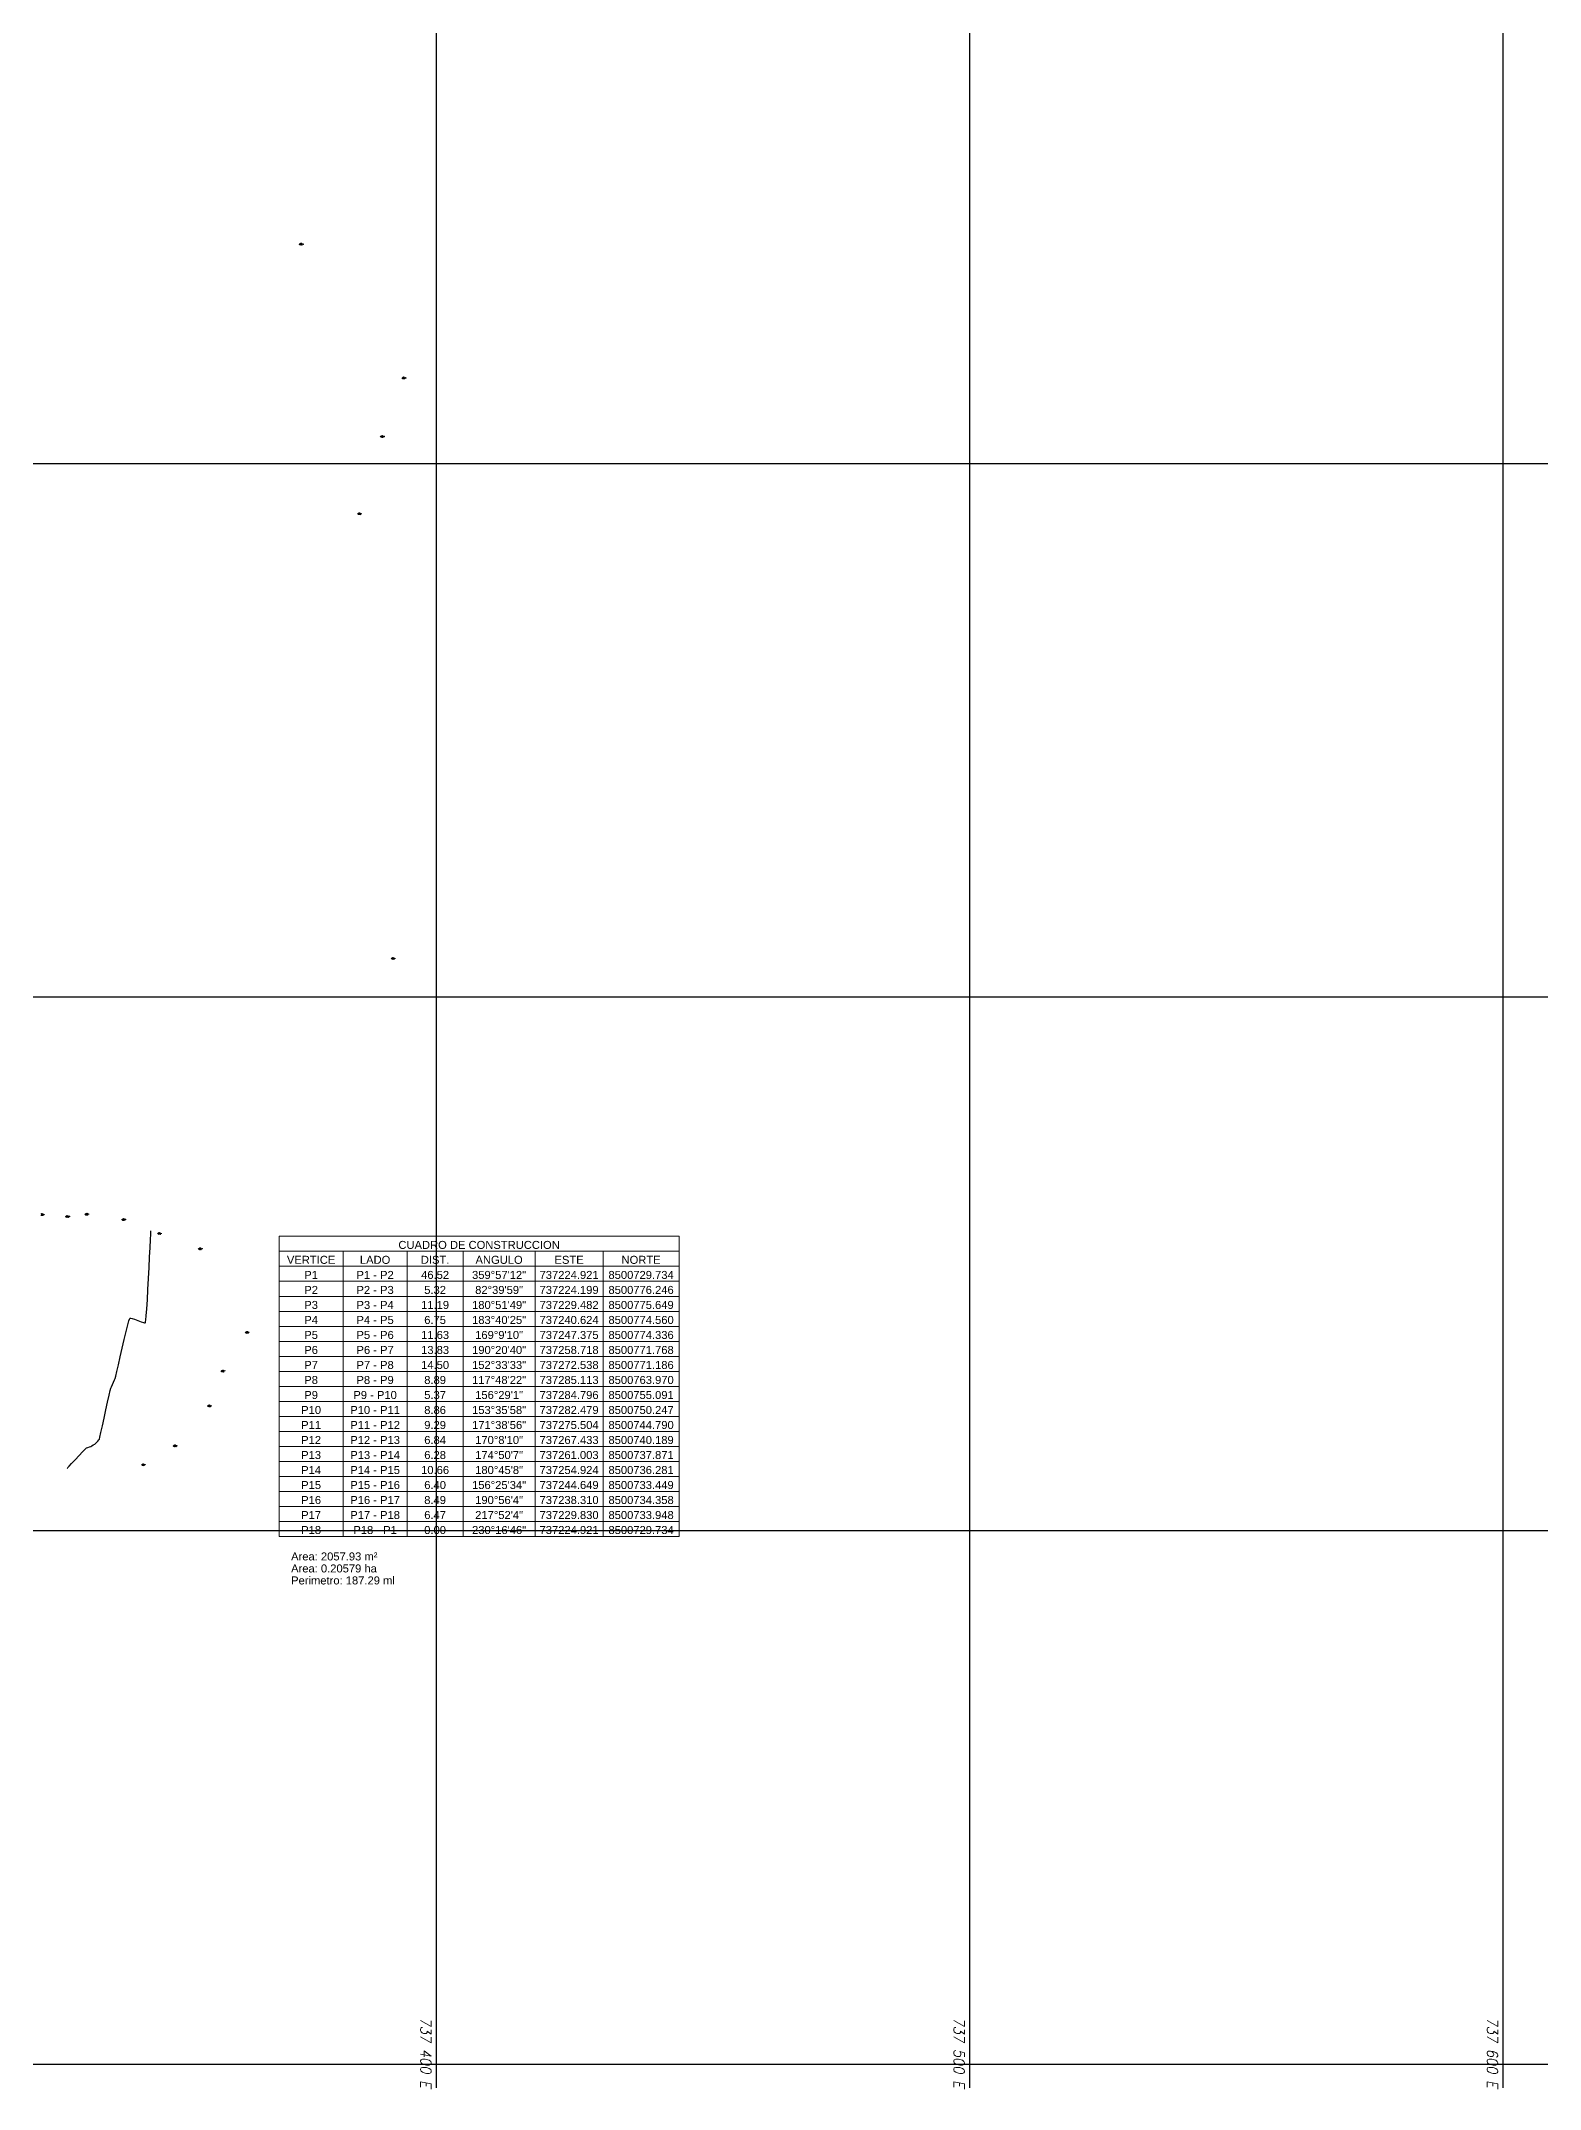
# Model space of a CAD drawing. Header units: millimetres. Extents: x 736950 to 738835, y 8500595 to 8502131.
# Drawn here: x 737325.8 to 737606.9, y 8500595.3 to 8500979.2 of the extents above; entities that cross this region are included whole.
import ezdxf
from ezdxf.enums import TextEntityAlignment as Align

# ---------------------------------------------------------------- set-up
doc = ezdxf.new("R2010")
doc.units = ezdxf.units.MM
for name, color, linetype, lineweight in [('CONT-MJR', 80, 'Continuous', 30), ('CUADROS', 9, 'Continuous', 20), ('MIRADOR', 152, 'Continuous', 15)]:
    doc.layers.add(name, color=color, linetype=linetype, lineweight=lineweight)
doc.layers.add('Cuadricula Coordenadas', color=5, linetype='Continuous')
doc.styles.add('5mm', font='arial.ttf', dxfattribs={"height": 3})
doc.styles.add('Coordenadas', font='romans', dxfattribs={"width": 0.9, "height": 2})
doc.styles.add('CUADROS', font='arial.ttf')

# ---------------------------------------------------------------- blocks, each defined once
blk = doc.blocks.new('CC-C')
at = {"layer": 'CUADROS'}
for p, q in [((0, 0), (0, 7.5)), ((0, 7.5), (100, 7.5)), ((100, 0), (100, 7.5)), ((0, 3.75), (100, 3.75)), ((0, 0), (100, 0)), ((16, 0), (16, 3.75)), ((32, 0), (32, 3.75)), ((46, 0), (46, 3.75)), ((64, 0), (64, 3.75)), ((81, 0), (81, 3.75))]:
    blk.add_line(p, q, dxfattribs=at)
at = {"layer": 'CUADROS', "style": 'CUADROS'}
blk.add_text('CUADRO DE CONSTRUCCION', height=2, dxfattribs=at).set_placement((50, 3.75), align=Align.BOTTOM_CENTER)
for s, p in [('VERTICE', (8, 0.625)), ('LADO', (24, 0.625)), ('DIST.', (39, 0.625)), ('ANGULO', (55, 0.625)), ('ESTE', (72.5, 0.625)), ('NORTE', (90.5, 0.625))]:
    blk.add_text(s, height=2, dxfattribs=at).set_placement(p, align=Align.CENTER)
blk = doc.blocks.new('CC-Cuerpo')
at = {"layer": 'CUADROS'}
for p, q in [((0, 0), (0, 3.75)), ((0, 3.75), (100, 3.75)), ((0, 0), (100, 0)), ((16, 0), (16, 3.75)), ((32, 0), (32, 3.75)), ((46, 0), (46, 3.75)), ((64, 0), (64, 3.75)), ((81, 0), (81, 3.75)), ((100, 0), (100, 3.75))]:
    blk.add_line(p, q, dxfattribs=at)
at = {"layer": 'CUADROS', "style": 'CUADROS'}
for tag, p in [('V', (8, 0)), ('L', (24, 0)), ('D', (39, 0)), ('ANG', (55, 0)), ('X', (72.5, 0)), ('Y', (90.5, 0))]:
    blk.add_attdef(tag, text='', height=2, dxfattribs=at).set_placement(p, align=Align.BOTTOM_CENTER)

msp = doc.modelspace()

# ---------------------------------------------------------------- linework, layer by layer
at = {"layer": 'CONT-MJR', "extrusion": (0.9988348988672694, -0.04825810610469414, 0), "elevation": 326256.9706917597}
msp.add_lwpolyline([(8526429.940024333, 3780.00000000001), (8526431.721650992, 3780.00000000001)], dxfattribs=at)
at = {"layer": 'CONT-MJR', "extrusion": (0.9988625302391194, -0.04768276087124758, 0), "elevation": 331168.2123138424}
msp.add_lwpolyline([(8526242.380442517, 3780.00000000001), (8526243.863156203, 3780.00000000001)], dxfattribs=at)
at = {"layer": 'CONT-MJR', "extrusion": (0.998846309065848, -0.04802135843072797, 0), "elevation": 328277.9169619164}
msp.add_lwpolyline([(8526355.634624386, 3780), (8526356.712545227, 3780)], dxfattribs=at)
at = {"layer": 'CONT-MJR', "extrusion": (0.9986771282917211, -0.05141977661368494, 0), "elevation": 299264.0497902556}
msp.add_lwpolyline([(8527424.359607827, 3780.000000000003), (8527424.926859424, 3780.000000000003)], dxfattribs=at)
at = {"layer": 'CONT-MJR', "elevation": 3780}
for points in [[(737346.0059100356, 8500747.211965594), (737346.1114682176, 8500749.271085525)], [(737345.7855456617, 8500743.256415999), (737345.896049646, 8500745.171800368)], [(737345.5772413614, 8500740.223294431), (737345.678056696, 8500741.571638636)], [(737341.4441054298, 8500735.822546106), (737341.8031942619, 8500737.317301037)], [(737342.3215717535, 8500739.279383855), (737342.4373438617, 8500739.622865906)], [(737342.913432126, 8500739.735339267), (737343.3477506936, 8500739.596854)], [(737343.9806462761, 8500739.359875591), (737344.6096035745, 8500739.123492008)], [(737344.6096035745, 8500739.123492008), (737345.0351003858, 8500738.986339144)], [(737345.0351003858, 8500738.986339144), (737345.2714993296, 8500738.939543866)], [(737345.2714993296, 8500738.939543866), (737345.3763432855, 8500738.944247736)], [(737345.3763432855, 8500738.944247736), (737345.4102660381, 8500738.959210092)], [(737345.4102660381, 8500738.959210092), (737345.424269603, 8500738.981883489)], [(737345.5038526964, 8500739.457966112), (737345.5772413614, 8500740.223294431)], [(737339.8644415096, 8500728.907177895), (737340.0680497249, 8500729.797457736)], [(737340.0680497249, 8500729.797457736), (737340.3528863859, 8500731.059636358)], [(737340.3528863859, 8500731.059636358), (737340.6938853308, 8500732.568211883)], [(737338.8070365683, 8500726.247846967), (737338.908071165, 8500726.658818945)], [(737338.908071165, 8500726.658818945), (737339.0304882359, 8500726.950345064)], [(737339.6430816896, 8500728.223154027), (737339.7671279005, 8500728.514298722)], [(737332.984142532, 8500714.03652797), (737333.6431807465, 8500714.733805738)], [(737334.1352032999, 8500715.24775961), (737334.356990652, 8500715.466751987)], [(737334.356990652, 8500715.466751987), (737334.5869348532, 8500715.562741738)], [(737334.5869348532, 8500715.562741738), (737334.9118469385, 8500715.66943529)], [(737334.9118469385, 8500715.66943529), (737335.1501888001, 8500715.755012754)], [(737335.3386772146, 8500715.856876088), (737335.6324966054, 8500716.027127195)], [(737335.9269023009, 8500716.207686499), (737336.1171496293, 8500716.340474423)], [(737336.2672420135, 8500716.493925557), (737336.4691259667, 8500716.727241935)], [(737336.4691259667, 8500716.727241935), (737336.6599714495, 8500716.968495153)], [(737330.8838833442, 8500711.797609538), (737331.1289169389, 8500712.059126394)]]:
    msp.add_lwpolyline(points, dxfattribs=at)
at = {"layer": 'CONT-MJR', "extrusion": (0.9987778453413361, -0.04942484856140819, 0), "elevation": 316296.7151011358}
msp.add_lwpolyline([(8526803.26065839, 3780), (8526805.235320216, 3780)], dxfattribs=at)
at = {"layer": 'CONT-MJR', "extrusion": (0.9985533004170336, -0.05377086782124277, 0), "elevation": 279186.7330343838}
msp.add_lwpolyline([(8528094.87602044, 3780.00000000001), (8528096.919141455, 3780.00000000001)], dxfattribs=at)
at = {"layer": 'CONT-MJR', "extrusion": (0.9979709657808624, -0.06367064832725353, 0), "elevation": 194601.8513159172}
msp.add_lwpolyline([(8530440.553464904, 3780.000000000003), (8530442.241667688, 3780.000000000003)], dxfattribs=at)
at = {"layer": 'CONT-MJR', "extrusion": (0.9691779090261184, -0.2463618896172071, 0), "elevation": -1379642.321572428}
msp.add_lwpolyline([(8420379.738290811, 3780), (8420381.016842755, 3780)], dxfattribs=at)
at = {"layer": 'CONT-MJR', "extrusion": (0.962628531409018, -0.2708252398084737, 0), "elevation": -1592427.997728114}
msp.add_lwpolyline([(8382744.328460178, 3780.00000000001), (8382745.079464847, 3780.00000000001)], dxfattribs=at)
at = {"layer": 'CONT-MJR', "extrusion": (0.9032872793982964, -0.4290362349233733, 0), "elevation": -2981093.277645078}
msp.add_lwpolyline([(7994956.589979081, 3780), (7994956.722050422, 3780)], dxfattribs=at)
at = {"layer": 'CONT-MJR', "extrusion": (0.73991271637627, -0.6727028854886008, 0), "elevation": -5172903.065700972}
msp.add_lwpolyline([(6785817.857144519, 3780), (6785817.889216189, 3780)], dxfattribs=at)
at = {"layer": 'CONT-MJR', "extrusion": (0.3476650784189462, -0.9376187888731475, 0), "elevation": -7714105.080322389}
msp.add_lwpolyline([(3646756.553773403, 3780.000000000003), (3646756.594825442, 3780.000000000003)], dxfattribs=at)
at = {"layer": 'CONT-MJR', "extrusion": (0.03065412498363251, -0.9995300518851286, 0), "elevation": -8474142.28272386}
msp.add_lwpolyline([(997578.7810043909, 3780.000000000011), (997578.8940931238, 3780.000000000011)], dxfattribs=at)
at = {"layer": 'CONT-MJR', "extrusion": (-0.1923972907401121, -0.981317116184093, 0), "elevation": -8483784.18140542}
msp.add_lwpolyline([(-911952.323931169, 3780), (-911952.0729181012, 3780)], dxfattribs=at)
at = {"layer": 'CONT-MJR', "extrusion": (-0.3506597041630914, -0.9365029481407166, 0), "elevation": -8219524.294019186}
msp.add_lwpolyline([(-2290342.613239831, 3780.000000000006), (-2290341.937432474, 3780.000000000006)], dxfattribs=at)
at = {"layer": 'CONT-MJR', "extrusion": (0.9703307419540982, -0.2417814120622378, 0), "elevation": -1339851.742004319}
msp.add_lwpolyline([(8426804.781306673, 3780.000000000013), (8426804.905418735, 3780.000000000013)], dxfattribs=at)
at = {"layer": 'CONT-MJR', "extrusion": (0.9904242783155517, -0.1380570495234434, 0), "elevation": -443302.1198117934}
msp.add_lwpolyline([(8521134.12845446, 3780.000000000003), (8521134.487545894, 3780.000000000003)], dxfattribs=at)
at = {"layer": 'CONT-MJR', "extrusion": (0.9749046670695368, -0.2226227529387685, 0), "elevation": -1173619.602642479}
msp.add_lwpolyline([(8451552.669386316, 3780.000000000006), (8451554.34080158, 3780.000000000006)], dxfattribs=at)
at = {"layer": 'CONT-MJR', "extrusion": (0.9739749869407779, -0.2266555201483334, 0), "elevation": -1208586.576109278}
msp.add_lwpolyline([(8446624.90201128, 3780), (8446626.570291985, 3780)], dxfattribs=at)
at = {"layer": 'CONT-MJR', "extrusion": (0.9753527866216736, -0.2206511763606443, 0), "elevation": -1156529.786379822}
msp.add_lwpolyline([(8453900.777479742, 3780), (8453901.709294517, 3780)], dxfattribs=at)
at = {"layer": 'CONT-MJR', "extrusion": (0.9029069439234346, -0.4298360741199412, 0), "elevation": -2988170.568848304}
msp.add_lwpolyline([(7992300.30602411, 3780.000000000011), (7992300.761299801, 3780.000000000011)], dxfattribs=at)
at = {"layer": 'CONT-MJR', "extrusion": (0.8984061254823044, -0.439165610784672, 0), "elevation": -3070797.046430087}
msp.add_lwpolyline([(7960919.564173521, 3780), (7960920.066013938, 3780)], dxfattribs=at)
at = {"layer": 'CONT-MJR', "extrusion": (0.9021340166480231, -0.431455925914229, 0), "elevation": -3002510.392619038}
msp.add_lwpolyline([(7986925.199351875, 3780.00000000001), (7986925.654806239, 3780.00000000001)], dxfattribs=at)
at = {"layer": 'CONT-MJR', "extrusion": (0.9706670033164071, -0.2404278866370251, 0), "elevation": -1328100.809383885}
msp.add_lwpolyline([(8428653.714924673, 3780), (8428654.119676432, 3780)], dxfattribs=at)
at = {"layer": 'CONT-MJR', "extrusion": (0.9767193773613434, -0.2145209963776739, 0), "elevation": -1103411.173096476}
msp.add_lwpolyline([(8460993.396927252, 3780.000000000013), (8460994.971106948, 3780.000000000013)], dxfattribs=at)
at = {"layer": 'CONT-MJR', "extrusion": (0.9766350194418061, -0.2149047202829741, 0), "elevation": -1106735.303871545}
msp.add_lwpolyline([(8460560.802049441, 3780.000000000013), (8460562.309396634, 3780.000000000013)], dxfattribs=at)
at = {"layer": 'CONT-MJR', "extrusion": (0.9762956516364997, -0.2164412174140195, 0), "elevation": -1120046.870914734}
msp.add_lwpolyline([(8458810.355538929, 3780.000000000006), (8458811.648760745, 3780.000000000006)], dxfattribs=at)
at = {"layer": 'CONT-MJR', "extrusion": (0.9751594260884168, -0.221504161836544, 0), "elevation": -1163923.309558002}
msp.add_lwpolyline([(8452877.98659486, 3780.000000000013), (8452878.87752429, 3780.000000000013)], dxfattribs=at)
at = {"layer": 'CONT-MJR', "extrusion": (0.9762268916074622, -0.2167511386416056, 0), "elevation": -1122732.116069574}
msp.add_lwpolyline([(8458448.521104489, 3780.000000000006), (8458449.787067251, 3780.000000000006)], dxfattribs=at)
at = {"layer": 'CONT-MJR', "extrusion": (0.976609187689619, -0.2150220791458928, 0), "elevation": -1107751.984935164}
msp.add_lwpolyline([(8460424.678741865, 3780), (8460426.172459211, 3780)], dxfattribs=at)
at = {"layer": 'CONT-MJR', "extrusion": (0.7286238278141463, -0.6849140950086087, 0), "elevation": -5285020.479975972}
msp.add_lwpolyline([(6698831.498637477, 3780), (6698832.554002432, 3780)], dxfattribs=at)
at = {"layer": 'CONT-MJR', "extrusion": (0.7223507943930658, -0.6915268106441765, 0), "elevation": -5345858.605180296}
msp.add_lwpolyline([(6650384.023522846, 3780), (6650384.735024622, 3780)], dxfattribs=at)
at = {"layer": 'CONT-MJR', "extrusion": (0.4754364991014167, -0.8797500413880006, 0), "elevation": -7127948.994829929}
msp.add_lwpolyline([(4690221.167314949, 3780.000000000013), (4690221.381567185, 3780.000000000013)], dxfattribs=at)
at = {"layer": 'CONT-MJR', "extrusion": (0.5228085166220723, -0.8524501480716794, 0), "elevation": -6860951.287761732}
msp.add_lwpolyline([(5072788.605468102, 3780.000000000009), (5072788.950832224, 3780.000000000009)], dxfattribs=at)
at = {"layer": 'CONT-MJR', "extrusion": (-0.7148872510183081, 0.6992397431006668, 0), "elevation": 5416926.520219363}
msp.add_lwpolyline([(-6592628.453462724, 3780.000000000003), (-6592628.668113542, 3780.000000000003)], dxfattribs=at)
at = {"layer": 'CONT-MJR', "extrusion": (0.834643422188462, -0.5507906660406773, 0), "elevation": -4066702.367717153}
msp.add_lwpolyline([(7501185.651682208, 3780.000000000013), (7501185.864062303, 3780.000000000013)], dxfattribs=at)
at = {"layer": 'CONT-MJR', "extrusion": (0.9697415244592545, -0.2441339299225756, 0), "elevation": -1360287.39383599}
msp.add_lwpolyline([(8423507.328955993, 3780), (8423507.697685283, 3780)], dxfattribs=at)
at = {"layer": 'CONT-MJR', "extrusion": (0.7274287117049759, -0.6861832622464928, 0), "elevation": -5296690.497390842}
msp.add_lwpolyline([(6689605.735955605, 3780.000000000013), (6689605.786026132, 3780.000000000013)], dxfattribs=at)
at = {"layer": 'CONT-MJR', "extrusion": (0.7289441512458474, -0.6845731694745794, 0), "elevation": -5281886.182739816}
msp.add_lwpolyline([(6701300.929682746, 3780.000000000003), (6701301.08642556, 3780.000000000003)], dxfattribs=at)
at = {"layer": 'CONT-MJR', "extrusion": (0.7299020261365985, -0.6835517772939284, 0), "elevation": -5272497.351349717}
msp.add_lwpolyline([(6708690.959185481, 3780.000000000003), (6708691.616019906, 3780.000000000003)], dxfattribs=at)
at = {"layer": 'CONT-MJR', "extrusion": (0.7295564425246527, -0.6839206073593435, 0), "elevation": -5275887.479421277}
msp.add_lwpolyline([(6706025.859130835, 3780), (6706026.858385588, 3780)], dxfattribs=at)
at = {"layer": 'Cuadricula Coordenadas', "color": 8}
for p, q in [((737400, 8500595.507225098), (737400, 8502130.641312933)), ((737500, 8500595.507225098), (737500, 8502130.641312933)), ((737600, 8500595.507225098), (737600, 8502130.641312933)), ((736950.2264744169, 8500900), (738552.8979275209, 8500900)), ((736950.2264744169, 8500800), (738552.8979275209, 8500800)), ((736950.2264744169, 8500700), (738552.8979275209, 8500700)), ((736950.2264744169, 8500600), (738552.8979275209, 8500600))]:
    msp.add_line(p, q, dxfattribs=at)
at = {"layer": 'MIRADOR', "linetype": 'Continuous', "extrusion": (0.665787337252013, 0.7461415559763941, 0)}
for points, elevation in [([(5109633.209858075, 0), (5109633.409827866, 0)], 6833839.878871746), ([(5109602.158677999, 0), (5109602.358647798, 0)], 6833833.98372246), ([(5109597.844619543, 0), (5109598.044589343, 0)], 6833823.117612545), ([(5109591.420554456, 0), (5109591.620524255, 0)], 6833809.458430843), ([(5109531.209705033, 0), (5109531.409674827, 0)], 6833751.460825441), ([(5109544.557759866, 0), (5109544.757729664, 0)], 6833674.72489046), ([(5109542.146525737, 0), (5109542.346495536, 0)], 6833677.444423142), ([(5109536.315723214, 0), (5109536.515693013, 0)], 6833681.305226157), ([(5109529.583359545, 0), (5109529.783329344, 0)], 6833683.830304458), ([(5109521.952970267, 0), (5109522.152940063, 0)], 6833686.790960535), ([(5109504.97321514, 0), (5109505.173184938, 0)], 6833680.932580827), ([(5109503.543445243, 0), (5109503.743415042, 0)], 6833672.515181703), ([(5109501.078471014, 0), (5109501.27844081, 0)], 6833665.951816556), ([(5109500.899573019, 0), (5109501.099542818, 0)], 6833656.082727211), ([(5109502.965739041, 0), (5109503.16570884, 0)], 6833649.484006735)]:
    msp.add_lwpolyline(points, dxfattribs=dict(at, elevation=elevation))
at = {"layer": 'MIRADOR', "linetype": 'Continuous', "extrusion": (0.7461415586651008, -0.6657873342388049, 0)}
for points, elevation in [([(6833839.999491321, 0), (6833839.799521523, 0)], -5109633.28224528), ([(6833834.104341909, 0), (6833833.90437211, 0)], -5109602.231065234), ([(6833823.238231977, 0), (6833823.038262177, 0)], -5109597.917006824), ([(6833809.579050244, 0), (6833809.379080449, 0)], -5109591.492941796), ([(6833751.581444603, 0), (6833751.381474806, 0)], -5109531.282092601), ([(6833674.845509677, 0), (6833674.645539878, 0)], -5109544.630147748), ([(6833677.565042342, 0), (6833677.365072545, 0)], -5109542.218913604), ([(6833681.425845338, 0), (6833681.225875541, 0)], -5109536.38811107), ([(6833683.950923614, 0), (6833683.750953815, 0)], -5109529.655747387), ([(6833686.911579664, 0), (6833686.711609867, 0)], -5109522.025358099), ([(6833681.053199884, 0), (6833680.853230089, 0)], -5109505.045602996), ([(6833672.635800753, 0), (6833672.435830954, 0)], -5109503.615833129), ([(6833666.072435596, 0), (6833665.872465798, 0)], -5109501.15085893), ([(6833656.20334625, 0), (6833656.003376452, 0)], -5109500.971960972), ([(6833649.60462578, 0), (6833649.404655986, 0)], -5109503.038127023)]:
    msp.add_lwpolyline(points, dxfattribs=dict(at, elevation=elevation))

# ---------------------------------------------------------------- block references
at = {"layer": 'CUADROS', "xscale": 0.75, "yscale": 0.75, "zscale": 0.75}
msp.add_blockref('CC-C', (737370.4831490448, 8500749.514448013), dxfattribs=at)
for p, values in [((737370.4831490448, 8500746.701948013), {'V': 'P1', 'L': 'P1 - P2', 'D': '46.52', 'ANG': '359°57\'12"', 'X': '737224.921', 'Y': '8500729.734'}), ((737370.4831490448, 8500743.889448013), {'V': 'P2', 'L': 'P2 - P3', 'D': '5.32', 'ANG': '82°39\'59"', 'X': '737224.199', 'Y': '8500776.246'}), ((737370.4831490448, 8500741.076948013), {'V': 'P3', 'L': 'P3 - P4', 'D': '11.19', 'ANG': '180°51\'49"', 'X': '737229.482', 'Y': '8500775.649'}), ((737370.4831490448, 8500738.264448013), {'V': 'P4', 'L': 'P4 - P5', 'D': '6.75', 'ANG': '183°40\'25"', 'X': '737240.624', 'Y': '8500774.560'}), ((737370.4831490448, 8500735.451948013), {'V': 'P5', 'L': 'P5 - P6', 'D': '11.63', 'ANG': '169°9\'10"', 'X': '737247.375', 'Y': '8500774.336'}), ((737370.4831490448, 8500732.639448013), {'V': 'P6', 'L': 'P6 - P7', 'D': '13.83', 'ANG': '190°20\'40"', 'X': '737258.718', 'Y': '8500771.768'}), ((737370.4831490448, 8500729.826948013), {'V': 'P7', 'L': 'P7 - P8', 'D': '14.50', 'ANG': '152°33\'33"', 'X': '737272.538', 'Y': '8500771.186'}), ((737370.4831490448, 8500727.014448013), {'V': 'P8', 'L': 'P8 - P9', 'D': '8.89', 'ANG': '117°48\'22"', 'X': '737285.113', 'Y': '8500763.970'}), ((737370.4831490448, 8500724.201948013), {'V': 'P9', 'L': 'P9 - P10', 'D': '5.37', 'ANG': '156°29\'1"', 'X': '737284.796', 'Y': '8500755.091'}), ((737370.4831490448, 8500721.389448013), {'V': 'P10', 'L': 'P10 - P11', 'D': '8.86', 'ANG': '153°35\'58"', 'X': '737282.479', 'Y': '8500750.247'}), ((737370.4831490448, 8500718.576948013), {'V': 'P11', 'L': 'P11 - P12', 'D': '9.29', 'ANG': '171°38\'56"', 'X': '737275.504', 'Y': '8500744.790'}), ((737370.4831490448, 8500715.764448013), {'V': 'P12', 'L': 'P12 - P13', 'D': '6.84', 'ANG': '170°8\'10"', 'X': '737267.433', 'Y': '8500740.189'}), ((737370.4831490448, 8500712.951948013), {'V': 'P13', 'L': 'P13 - P14', 'D': '6.28', 'ANG': '174°50\'7"', 'X': '737261.003', 'Y': '8500737.871'}), ((737370.4831490448, 8500710.139448013), {'V': 'P14', 'L': 'P14 - P15', 'D': '10.66', 'ANG': '180°45\'8"', 'X': '737254.924', 'Y': '8500736.281'}), ((737370.4831490448, 8500707.326948013), {'V': 'P15', 'L': 'P15 - P16', 'D': '6.40', 'ANG': '156°25\'34"', 'X': '737244.649', 'Y': '8500733.449'}), ((737370.4831490448, 8500704.514448013), {'V': 'P16', 'L': 'P16 - P17', 'D': '8.49', 'ANG': '190°56\'4"', 'X': '737238.310', 'Y': '8500734.358'}), ((737370.4831490448, 8500701.701948013), {'V': 'P17', 'L': 'P17 - P18', 'D': '6.47', 'ANG': '217°52\'4"', 'X': '737229.830', 'Y': '8500733.948'}), ((737370.4831490448, 8500698.889448013), {'V': 'P18', 'L': 'P18 - P1', 'D': '0.00', 'ANG': '230°16\'46"', 'X': '737224.921', 'Y': '8500729.734'})]:
    msp.add_blockref('CC-Cuerpo', p, dxfattribs=at).add_auto_attribs(values)

# ---------------------------------------------------------------- texts
at = {"layer": 'Cuadricula Coordenadas', "color": 7, "style": 'Coordenadas', "oblique": 10, "width": 0.9}
for s, p in [('   737 400 E', (737398, 8500595.507225098)), ('   737 500 E', (737498, 8500595.507225098)), ('   737 600 E', (737598, 8500595.507225098))]:
    msp.add_text(s, height=2, rotation=270, dxfattribs=at).set_placement(p, align=Align.MIDDLE_RIGHT)
at = {"layer": 'CUADROS', "style": 'CUADROS'}
for s, p in [('Area: 2057.93 m²', (737372.7331490448, 8500694.389448013)), ('Area: 0.20579 ha', (737372.7331490448, 8500692.139448013)), ('Perimetro: 187.29 ml', (737372.7331490448, 8500689.889448013))]:
    msp.add_text(s, height=1.5, dxfattribs=at).set_placement(p)
at = {"layer": 'MIRADOR', "color": 1, "char_height": 0.1, "attachment_point": 1, "rotation": 3.2572437629721005, "style": '5mm'}
for s, insert, width in [('\\Ftxt.shx;\\W1.0000000000;\\T1.0000000000;\\o\\l3738.475', (737374.4048830909, 8500941.131810557), 0.8333333333333334), ('\\Ftxt.shx;\\W1.0000000000;\\T1.0000000000;\\o\\l3749.430', (737393.6485431587, 8500916.059712198), 0.8166666666666668), ('\\Ftxt.shx;\\W1.0000000000;\\T1.0000000000;\\o\\l3749.608', (737389.6329230601, 8500905.079810549), 0.8166666666666668), ('\\Ftxt.shx;\\W1.0000000000;\\T1.0000000000;\\o\\l3750.822', (737385.332074763, 8500890.61106627), 0.8166666666666667), ('\\Ftxt.shx;\\W1.0000000000;\\T1.0000000000;\\o\\l3764.780', (737391.6438203751, 8500807.249021621), 0.8166666666666668), ('\\Ftxt.shx;\\W1.0000000000;\\T1.0000000000;\\o\\l3784.993', (737325.8251040046, 8500759.24371442), 0.8333333333333334), ('\\Ftxt.shx;\\W1.0000000000;\\T1.0000000000;\\o\\l3784.120', (737330.5944681491, 8500758.880117582), 0.7833333333333333), ('\\Ftxt.shx;\\W1.0000000000;\\T1.0000000000;\\o\\l3783.371', (737334.2042205525, 8500759.303904776), 0.7999999999999999), ('\\Ftxt.shx;\\W1.0000000000;\\T1.0000000000;\\o\\l3781.483', (737341.1252983797, 8500758.30253586), 0.8), ('\\Ftxt.shx;\\W1.0000000000;\\T1.0000000000;\\o\\l3779.648', (737347.829759843, 8500755.704279233), 0.8333333333333334), ('\\Ftxt.shx;\\W1.0000000000;\\T1.0000000000;\\o\\l3777.366', (737355.4942777015, 8500752.833131207), 0.8333333333333334), ('\\Ftxt.shx;\\W1.0000000000;\\T1.0000000000;\\o\\l3775.269', (737364.2631435838, 8500737.157044701), 0.8333333333333334), ('\\Ftxt.shx;\\W1.0000000000;\\T1.0000000000;\\o\\l3776.757', (737359.7257565693, 8500729.924550729), 0.8333333333333334), ('\\Ftxt.shx;\\W1.0000000000;\\T1.0000000000;\\o\\l3778.406', (737357.1951708709, 8500723.386202617), 0.8166666666666668), ('\\Ftxt.shx;\\W1.0000000000;\\T1.0000000000;\\o\\l3778.223', (737350.7579393857, 8500715.903356915), 0.8333333333333334), ('\\Ftxt.shx;\\W1.0000000000;\\T1.0000000000;\\o\\l3777.796', (737344.8229425158, 8500712.355404526), 0.8333333333333334)]:
    msp.add_mtext(s, dxfattribs=dict(at, insert=insert, width=width))
at = {"layer": 'MIRADOR', "color": 2, "char_height": 0.1, "attachment_point": 1, "rotation": 3.2572437629721005, "style": '5mm'}
for s, insert, width in [('\\Ftxt.shx;\\W1.0000000000;\\T1.0000000000;\\o\\l1075', (737374.3969284294, 8500941.271584386), 0.45), ('\\Ftxt.shx;\\W1.0000000000;\\T1.0000000000;\\o\\l1074', (737393.6405884972, 8500916.199486027), 0.45), ('\\Ftxt.shx;\\W1.0000000000;\\T1.0000000000;\\o\\l1073', (737389.6249683986, 8500905.219584377), 0.45), ('\\Ftxt.shx;\\W1.0000000000;\\T1.0000000000;\\o\\l1072', (737385.3241201015, 8500890.7508401), 0.45), ('\\Ftxt.shx;\\W1.0000000000;\\T1.0000000000;\\o\\l1071', (737391.6358657136, 8500807.38879545), 0.4166666666666667), ('\\Ftxt.shx;\\W1.0000000000;\\T1.0000000000;\\o\\l1060', (737325.8171493431, 8500759.383488249), 0.4333333333333333), ('\\Ftxt.shx;\\W1.0000000000;\\T1.0000000000;\\o\\l1061', (737330.5865134876, 8500759.019891411), 0.4166666666666667), ('\\Ftxt.shx;\\W1.0000000000;\\T1.0000000000;\\o\\l1062', (737334.196265891, 8500759.443678604), 0.45), ('\\Ftxt.shx;\\W1.0000000000;\\T1.0000000000;\\o\\l1063', (737341.1173437182, 8500758.442309689), 0.45), ('\\Ftxt.shx;\\W1.0000000000;\\T1.0000000000;\\o\\l1064', (737347.8218051814, 8500755.844053062), 0.45), ('\\Ftxt.shx;\\W1.0000000000;\\T1.0000000000;\\o\\l1065', (737355.4863230401, 8500752.972905036), 0.45), ('\\Ftxt.shx;\\W1.0000000000;\\T1.0000000000;\\o\\l1070', (737364.2551889224, 8500737.29681853), 0.4333333333333333), ('\\Ftxt.shx;\\W1.0000000000;\\T1.0000000000;\\o\\l1069', (737359.7178019078, 8500730.064324558), 0.45), ('\\Ftxt.shx;\\W1.0000000000;\\T1.0000000000;\\o\\l1066', (737357.1872162094, 8500723.525976446), 0.45), ('\\Ftxt.shx;\\W1.0000000000;\\T1.0000000000;\\o\\l1067', (737350.7499847242, 8500716.043130744), 0.45), ('\\Ftxt.shx;\\W1.0000000000;\\T1.0000000000;\\o\\l1068', (737344.8149878543, 8500712.495178355), 0.45)]:
    msp.add_mtext(s, dxfattribs=dict(at, insert=insert, width=width))
at = {"layer": 'MIRADOR', "color": 3, "char_height": 0.1, "width": 0.5666666666666668, "attachment_point": 1, "rotation": 3.2572437629721005, "style": '5mm'}
for insert in [(737374.4128377524, 8500940.992036728), (737393.6564978202, 8500915.919938369), (737389.6408777216, 8500904.940036722), (737385.3400294245, 8500890.471292442), (737391.6517750366, 8500807.109247793), (737325.8330586661, 8500759.103940591), (737330.6024228105, 8500758.740343753), (737334.212175214, 8500759.164130948), (737341.1332530412, 8500758.162762031), (737347.8377145045, 8500755.564505404), (737355.502232363, 8500752.693357378), (737364.2710982453, 8500737.017270874), (737359.7337112307, 8500729.7847769), (737357.2031255324, 8500723.24642879), (737350.7658940472, 8500715.763583086), (737344.8308971773, 8500712.215630697)]:
    msp.add_mtext('\\Ftxt.shx;\\W1.0000000000;\\T1.0000000000;\\o\\lMIRAD', dxfattribs=dict(at, insert=insert))

doc.saveas('drawing.dxf')
